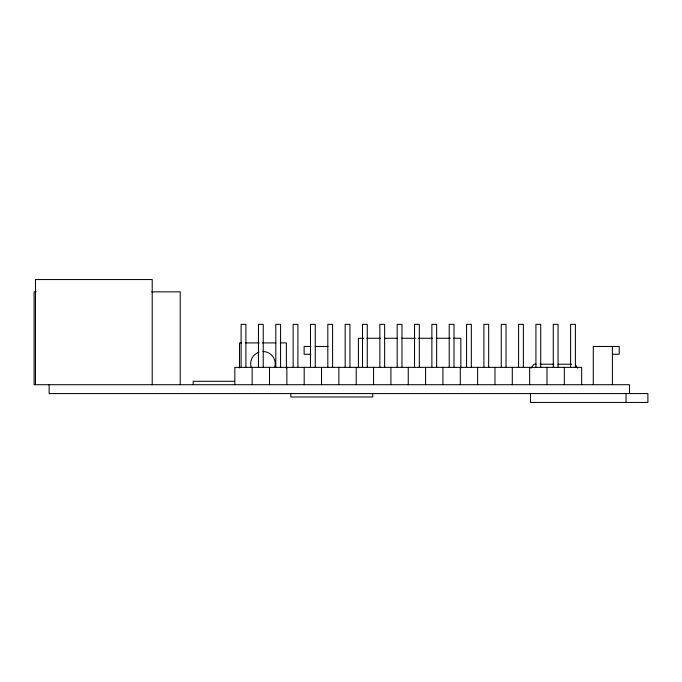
<?xml version="1.0" encoding="UTF-8"?>
<svg xmlns="http://www.w3.org/2000/svg" width="682" height="682" viewBox="0 0 682 682"><rect width="100%" height="100%" fill="white"/><g stroke="black" fill="none" stroke-linecap="round" stroke-linejoin="round"><path stroke-width="1.02" d="M531.031 368.195L533.878 364.214L535.984 364.214M36.214 291.845L34.1 291.845L34.1 384.699L629.469 384.699L629.469 393.574M151.626 291.845L180.21 291.845L180.21 384.699M363.694 338.272L358.408 338.272L358.408 367.811M366.856 338.272L380.582 338.272M384.801 338.272L397.478 338.272M401.698 338.272L415.423 338.272M418.595 338.272L432.32 338.272M436.54 338.272L450.265 338.272M453.436 338.272L460.827 338.272L460.827 367.811M241.556 342.91L239.476 342.91L239.476 367.982M245.725 342.91L259.279 342.91M262.408 342.91L275.954 342.91M280.123 342.91L286.38 342.91L286.38 367.982M310.958 346.465L304.129 346.465L304.129 354.248L310.958 354.248M315.203 346.465L327.948 346.465M612.393 354.248L619.222 354.248L619.222 346.465L593.28 346.465L593.28 384.699M540.178 364.214L553.835 364.214M558.038 364.214L571.695 364.214M234.599 381.281L193.185 381.281L193.185 384.699M575.412 365.006L577.688 368.195M626.05 393.574L626.05 402.448M612.393 346.465L612.393 384.699M581.669 384.699L581.669 367.351L234.83 367.351L234.83 384.699M575.395 367.351L575.395 324.342L570.612 324.342L570.612 367.351M564.329 367.351L564.329 384.699M558.047 367.351L558.047 324.342L553.273 324.342L553.273 367.351M546.99 367.351L546.99 384.699M540.707 367.351L540.707 324.342L535.924 324.342L535.924 367.351M530.468 393.574L530.468 402.448L647.9 402.448L647.9 393.574L49.121 393.574L49.121 384.699M529.65 367.351L529.65 384.699M523.367 367.351L523.367 324.342L518.584 324.342L518.584 367.351M512.301 367.351L512.301 384.699M506.027 367.351L506.027 324.342L501.244 324.342L501.244 367.351M494.962 367.351L494.962 384.699M488.679 367.351L488.679 324.342L483.905 324.342L483.905 367.351M477.622 367.351L477.622 384.699M471.339 367.351L471.339 324.342L466.556 324.342L466.556 367.351M460.282 367.351L460.282 384.699M453.999 367.351L453.999 324.342L449.216 324.342L449.216 367.351M442.933 367.351L442.933 384.699M436.651 367.351L436.651 324.342L431.877 324.342L431.877 367.351M425.594 367.351L425.594 384.699M419.311 367.351L419.311 324.342L414.537 324.342L414.537 367.351M408.254 367.351L408.254 384.699M401.971 367.351L401.971 324.342L397.188 324.342L397.188 367.351M390.914 367.351L390.914 384.699M384.631 367.351L384.631 324.342L379.848 324.342L379.848 367.351M373.565 367.351L373.565 384.699M372.747 393.574L372.747 396.984L290.813 396.984L290.813 393.574M367.283 367.351L367.283 324.342L362.509 324.342L362.509 367.351M356.226 367.351L356.226 384.699M349.943 367.351L349.943 324.342L345.169 324.342L345.169 367.351M338.886 367.351L338.886 384.699M332.603 367.351L332.603 324.342L327.82 324.342L327.82 367.351M321.537 367.351L321.537 384.699M315.263 367.351L315.263 324.342L310.481 324.342L310.481 367.351M304.198 367.351L304.198 384.699M297.915 367.351L297.915 324.342L293.141 324.342L293.141 367.351M286.858 367.351L286.858 384.699M280.575 367.351L280.575 324.342L275.801 324.342L275.801 367.351M269.518 367.351L269.518 384.699M263.235 367.351L263.235 324.342L258.452 324.342L258.452 367.351M252.17 367.351L252.17 384.699M245.895 367.351L245.895 324.342L241.113 324.342L241.113 367.351M152.214 384.699L152.214 279.552L35.464 279.552L35.464 384.699M262.928 351.511A12.293 12.293 0 0 1 274.795 366.984M251.053 366.984A12.293 12.293 0 0 1 258.981 352.168"/></g></svg>
